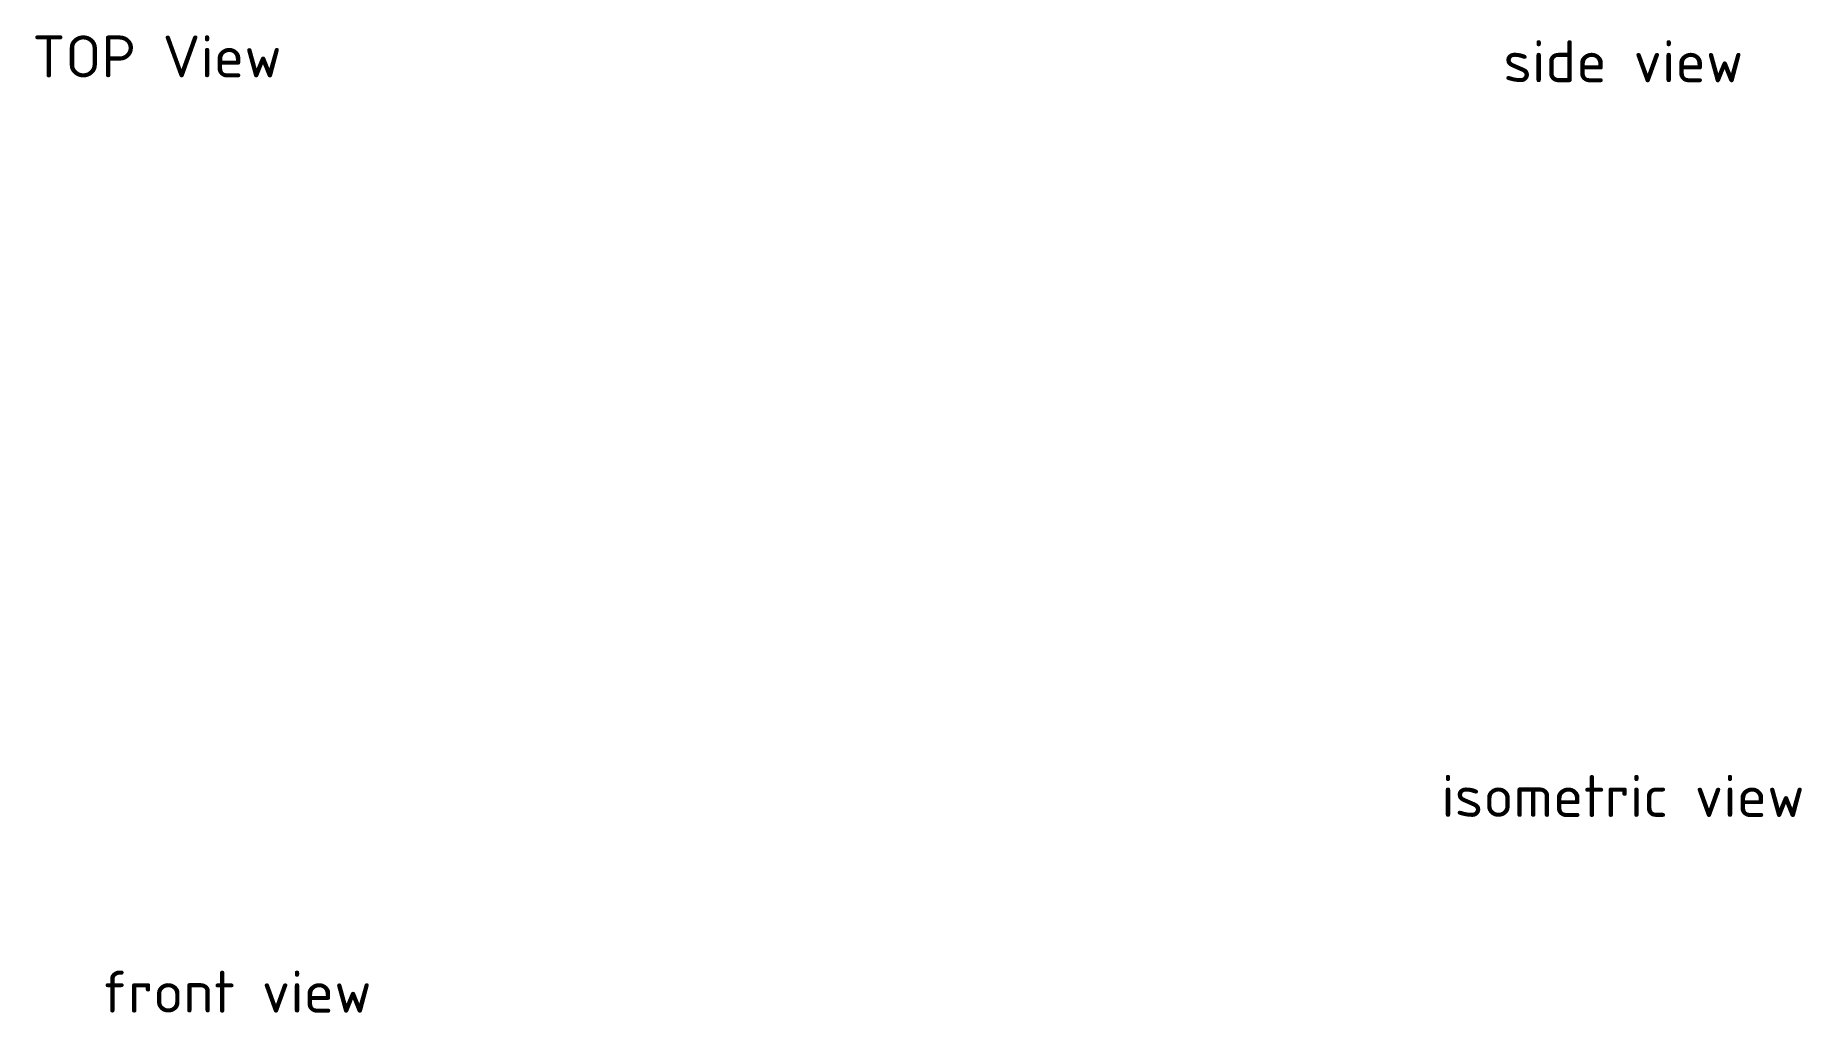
# Paper-space layout 'model_Q' of a CAD drawing. Header units: inches. Extents: x 1.18 to 9.6, y 3.39 to 8.05.
import ezdxf

# ---------------------------------------------------------------- set-up
doc = ezdxf.new("R2010")
doc.units = ezdxf.units.IN
doc.header["$MEASUREMENT"] = 0
doc.styles.get("Standard").update_dxf_attribs({"font": 'isocpeur.ttf'})

psp = doc.layouts.new('model_Q')

# ---------------------------------------------------------------- texts
for s, p in [('TOP View', (1.1621, 7.853)), ('side view', (8.1806, 7.8297)), ('isometric view', (7.8844, 4.3247)), ('front view', (1.4906, 3.3912))]:
    psp.add_text(s, height=0.2).set_placement(p)

doc.saveas('drawing.dxf')
